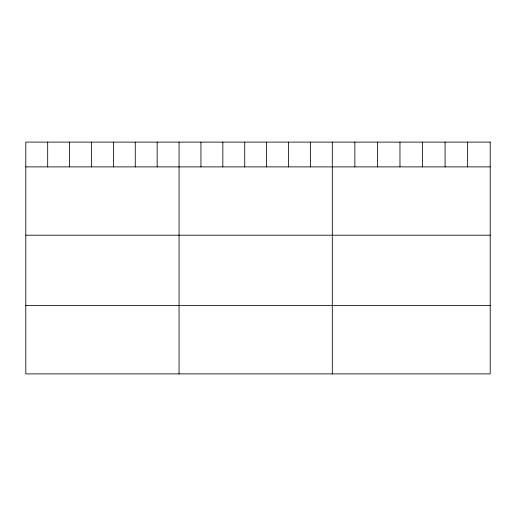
<?xml version="1.0" encoding="UTF-8"?>
<svg xmlns="http://www.w3.org/2000/svg" width="516" height="516" viewBox="0 0 516 516"><rect width="100%" height="100%" fill="white"/><g stroke="black" fill="none" stroke-linecap="round" stroke-linejoin="round"><path stroke-width="0.77" d="M25.8 166.887L490.2 166.887M25.8 235.199L490.2 235.199M25.8 305.582L490.2 305.582M467.644 142.106L467.644 166.887M445.089 142.106L445.089 166.887M422.533 142.106L422.533 166.887M399.971 142.106L399.971 166.887M377.415 142.106L377.415 166.887M354.86 142.106L354.86 166.887M332.304 142.106L332.304 373.894M310.413 142.106L310.413 166.887M288.515 142.106L288.515 166.887M266.624 142.106L266.624 166.887M244.732 142.106L244.732 166.887M222.841 142.106L222.841 166.887M200.943 142.106L200.943 166.887M179.052 142.106L179.052 373.894M157.161 142.106L157.161 166.887M135.263 142.106L135.263 166.887M113.372 142.106L113.372 166.887M91.48 142.106L91.48 166.887M69.589 142.106L69.589 166.887M47.691 142.106L47.691 166.887M490.2 142.106L25.8 142.106L25.8 373.894L490.2 373.894L490.2 142.106"/></g></svg>
